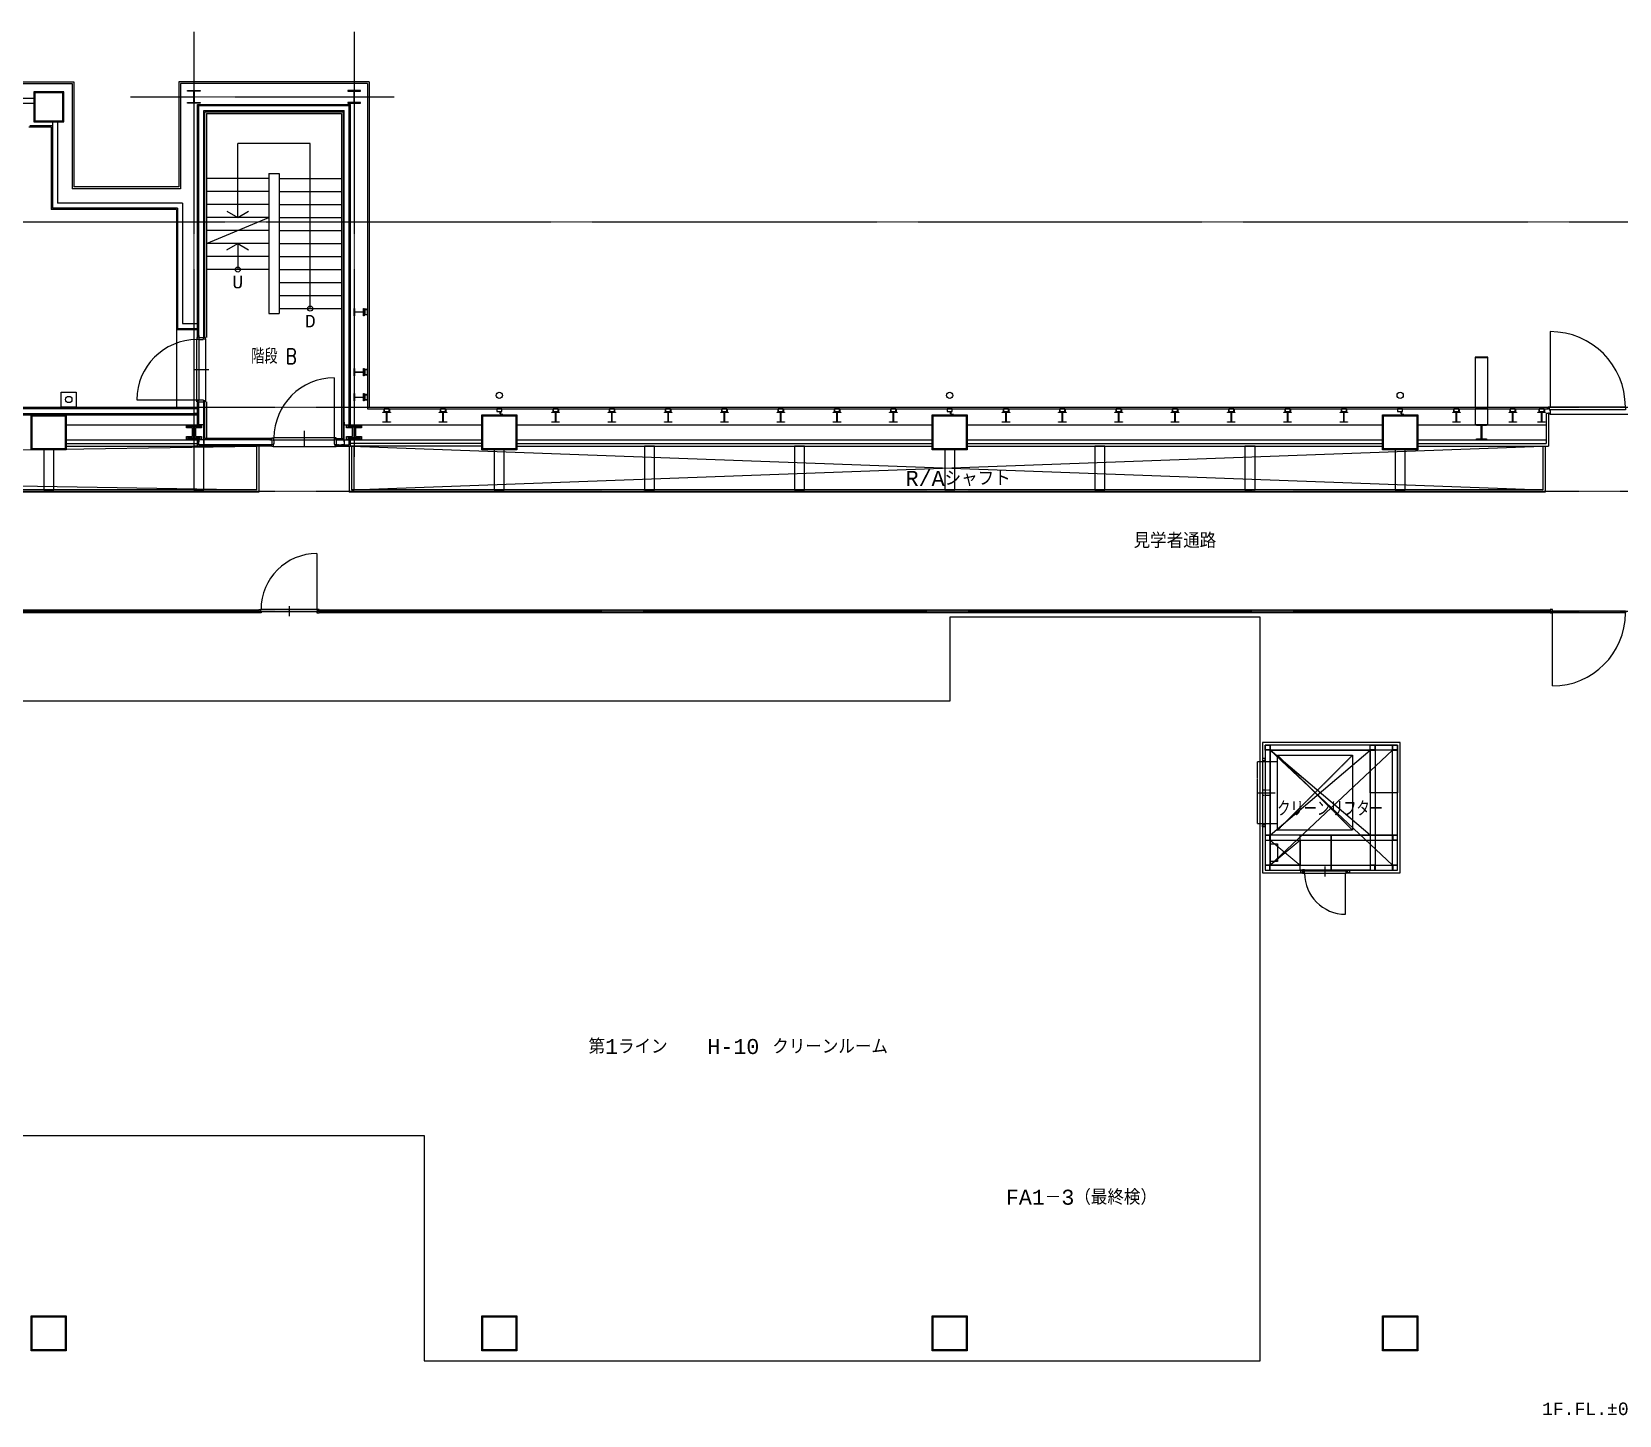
# Model space of a CAD drawing. Extents: x 225000 to 2157367, y 208400 to 840900.
# Drawn here: x 354586 to 386303, y 433566 to 461202 of the extents above; entities that cross this region are included whole.
import ezdxf
from ezdxf.enums import TextEntityAlignment as Align

# ---------------------------------------------------------------- set-up
doc = ezdxf.new("R2010")
doc.units = 0
doc.header["$LTSCALE"] = 10
for name, pattern in [('Data Center Layout_L20$0$CENTER', [2, 1.25, -0.25, 0.25, -0.25]), ('Data Center Layout_L20$0$CENTERK0', [0.65, 0.5, -0.05, 0.05, -0.05]), ('Data Center Layout_L20$0$DOTK0', [0.05, 0.025, -0.025]), ('Data Center Layout_L20$0$PHANTOMK1', [1.415, 1, -0.083, 0.083, -0.083, 0.083, -0.083])]:
    doc.linetypes.add(name, pattern=pattern)
for name, color, linetype, lineweight in [('Data Center Layout_L20$0$ARC', 252, 'Continuous', 0), ('Data Center Layout_L20$0$K-SIN', 252, 'Data Center Layout_L20$0$CENTER', 9), ('Data Center Layout_L20$0$SUGATA3', 252, 'Continuous', 0)]:
    doc.layers.add(name, color=color, linetype=linetype, lineweight=lineweight)
doc.styles.add('Data Center Layout_L20$0$ATS', font='monotxt', dxfattribs={"bigfont": 'BIGFONT'})
doc.styles.add('Data Center Layout_L20$0$ROMS', font='ROMANS.shx', dxfattribs={"bigfont": 'bigfont.shx'})

# ---------------------------------------------------------------- blocks, each defined once
blk = doc.blocks.new('Data Center Layout_L20')
at = {"layer": 'Data Center Layout_L20$0$ARC'}
for p, q in [((333970.59, 260202.31), (355425.59, 260202.31)), ((333970.59, 260167.31), (355390.59, 260167.31)), ((355390.59, 260167.31), (355390.59, 258067.31)), ((355425.59, 260202.31), (355425.59, 258102.31)), ((357525.59, 260202.31), (357525.59, 258102.31)), ((361325.59, 260202.31), (357525.59, 260202.31)), ((361290.59, 260167.31), (357560.59, 260167.31)), ((357560.59, 260167.31), (357560.59, 258067.31)), ((361290.59, 260167.31), (361290.59, 253667.31)), ((361325.59, 260202.31), (361325.59, 253702.31)), ((346225.59, 259877.31), (354625.59, 259877.31)), ((346225.59, 259777.31), (354625.59, 259777.31)), ((357895.59, 259752.31), (360955.59, 259752.31)), ((357895.59, 255092.31), (357895.59, 259752.31)), ((357920.59, 259727.31), (360930.59, 259727.31)), ((357920.59, 255092.31), (357920.59, 259727.31)), ((358020.59, 259627.31), (360830.59, 259627.31)), ((358020.59, 255092.31), (358020.59, 259627.31)), ((358045.59, 259602.31), (360805.59, 259602.31)), ((358045.59, 255092.31), (358045.59, 259602.31)), ((360805.59, 259602.31), (360805.59, 253077.31)), ((360830.59, 253052.31), (360830.59, 259627.31)), ((360930.59, 253352.31), (360930.59, 259727.31)), ((360955.59, 253352.31), (360955.59, 259752.31)), ((354525.59, 259302.31), (354975.59, 259302.31)), ((354550.59, 259327.31), (355000.59, 259327.31)), ((354975.59, 259302.31), (354975.59, 257652.31)), ((355000.59, 259402.31), (355000.59, 257677.31)), ((355100.59, 259402.31), (355100.59, 257777.31)), ((357560.59, 258067.31), (355390.59, 258067.31)), ((357525.59, 258102.31), (355425.59, 258102.31)), ((357475.59, 257652.31), (354975.59, 257652.31)), ((357500.59, 257677.31), (355000.59, 257677.31)), ((357600.59, 257777.31), (355100.59, 257777.31)), ((357475.59, 257652.31), (357475.59, 255252.31)), ((357500.59, 257677.31), (357500.59, 255277.31)), ((357600.59, 257777.31), (357600.59, 255377.31)), ((357600.59, 255377.31), (357895.59, 255377.31)), ((357475.59, 255252.31), (357895.59, 255252.31)), ((357475.59, 255252.31), (357475.59, 253702.31)), ((357500.59, 255277.31), (357895.59, 255277.31)), ((358055.59, 255067.31), (358055.59, 253837.31)), ((384925.59, 255212.31), (384925.59, 253712.31)), ((357895.59, 253352.31), (357895.59, 253812.31)), ((357920.59, 253352.31), (357920.59, 253812.31)), ((358020.59, 253052.31), (358020.59, 253812.31)), ((358045.59, 253077.31), (358045.59, 253812.31)), ((306955.59, 253702.31), (357895.59, 253702.31)), ((306955.59, 253677.31), (357895.59, 253677.31)), ((306955.59, 253577.31), (357895.59, 253577.31)), ((306955.59, 253552.31), (357895.59, 253552.31)), ((361290.59, 253667.31), (384860.59, 253667.31)), ((361325.59, 253702.31), (384860.59, 253702.31)), ((384840.59, 253582.31), (384840.59, 252977.31)), ((384840.59, 253582.31), (384890.59, 253582.31)), ((384860.59, 253702.31), (384860.59, 253667.31)), ((384890.59, 253582.31), (384890.59, 252927.31)), ((384925.59, 253562.31), (387925.59, 253562.31)), ((355275.59, 253352.31), (357895.59, 253352.31)), ((360955.59, 253352.31), (363575.59, 253352.31)), ((364275.59, 253352.31), (372575.59, 253352.31)), ((373275.59, 253352.31), (381575.59, 253352.31)), ((382275.59, 253352.31), (384840.59, 253352.31)), ((305775.59, 252927.31), (359075.59, 252052.31)), ((305775.59, 252052.31), (359075.59, 252927.31)), ((355275.59, 253052.31), (357895.59, 253052.31)), ((355275.59, 252977.31), (357895.59, 252977.31)), ((355275.59, 252927.31), (357895.59, 252927.31)), ((357895.59, 252927.31), (357895.59, 253052.31)), ((359375.59, 252927.31), (357895.59, 252927.31)), ((357920.59, 252952.31), (357920.59, 253052.31)), ((359385.59, 252952.31), (357920.59, 252952.31)), ((359385.59, 253052.31), (358020.59, 253052.31)), ((359385.59, 253077.31), (358045.59, 253077.31)), ((359075.59, 252927.31), (359075.59, 252052.31)), ((359125.59, 252927.31), (359125.59, 252002.31)), ((359410.59, 252917.31), (360640.59, 252917.31)), ((360665.59, 253077.31), (360805.59, 253077.31)), ((360665.59, 253052.31), (360830.59, 253052.31)), ((360665.59, 252952.31), (360930.59, 252952.31)), ((360675.59, 252927.31), (360955.59, 252927.31)), ((360925.59, 252927.31), (360925.59, 252002.31)), ((360930.59, 252952.31), (360930.59, 253052.31)), ((360955.59, 252927.31), (360955.59, 253052.31)), ((360955.59, 253052.31), (363575.59, 253052.31)), ((363575.59, 252977.31), (360955.59, 252977.31)), ((363575.59, 252927.31), (360955.59, 252927.31)), ((360975.59, 252927.31), (384775.59, 252052.31)), ((360975.59, 252052.31), (384775.59, 252927.31)), ((360975.59, 252927.31), (360975.59, 252052.31)), ((364275.59, 253052.31), (372575.59, 253052.31)), ((364275.59, 252977.31), (372575.59, 252977.31)), ((364275.59, 252927.31), (372575.59, 252927.31)), ((373275.59, 253052.31), (381575.59, 253052.31)), ((373275.59, 252977.31), (381575.59, 252977.31)), ((373275.59, 252927.31), (381575.59, 252927.31)), ((382275.59, 253052.31), (384840.59, 253052.31)), ((382275.59, 252977.31), (384840.59, 252977.31)), ((382275.59, 252927.31), (384890.59, 252927.31)), ((384775.59, 252927.31), (384775.59, 252052.31)), ((384825.59, 252927.31), (384825.59, 252002.31)), ((359125.59, 252002.31), (305725.59, 252002.31)), ((359075.59, 252052.31), (305775.59, 252052.31)), ((384825.59, 252002.31), (360925.59, 252002.31)), ((384775.59, 252052.31), (360975.59, 252052.31)), ((360284.59, 250780.31), (360284.59, 249662.31)), ((353125.59, 249652.31), (359125.59, 249652.31)), ((359725.59, 249727.31), (359725.59, 249527.31)), ((360325.59, 249652.31), (384925.59, 249652.31)), ((353125.59, 249602.31), (359125.59, 249602.31)), ((360325.59, 249602.31), (384925.59, 249602.31)), ((384966.59, 248133.31), (384966.59, 249592.31)), ((381325.59, 245152.31), (379325.59, 246852.31)), ((379325.59, 245152.31), (381325.59, 246852.31)), ((379325.59, 246852.31), (381775.59, 244552.31)), ((379325.59, 244552.31), (381775.59, 246852.31)), ((381425.59, 246852.31), (381425.59, 244552.31)), ((379175.59, 246647.31), (379175.59, 245357.31)), ((379175.59, 246647.31), (379225.59, 246647.31)), ((379225.59, 246647.31), (379225.59, 245357.31)), ((379075.59, 246002.31), (379425.59, 246002.31)), ((379325.59, 245052.31), (381775.59, 245052.31)), ((380425.59, 244327.31), (380425.59, 244527.31)), ((380834.59, 243574.31), (380834.59, 244392.31))]:
    blk.add_line(p, q, dxfattribs=at)
at = {"layer": 'Data Center Layout_L20$0$ARC', "linetype": 'Continuous'}
for p, q in [((357820.59, 254452.31), (358120.59, 254452.31)), ((360625.59, 254287.31), (360625.59, 253087.31)), ((356685.59, 253852.31), (357885.59, 253852.31)), ((360025.59, 253231.31), (360025.59, 252927.31))]:
    blk.add_line(p, q, dxfattribs=at)
at = {"layer": 'Data Center Layout_L20$0$ARC', "linetype": 'Data Center Layout_L20$0$PHANTOMK1', "ltscale": 0.5}
for p, q in [((380975.59, 245252.31), (379475.59, 246752.31)), ((379475.59, 245252.31), (380975.59, 246752.31))]:
    blk.add_line(p, q, dxfattribs=at)
at = {"layer": 'Data Center Layout_L20$0$ARC', "linetype": 'Data Center Layout_L20$0$CENTERK0'}
for p, q in [((379325.59, 244552.31), (379925.59, 245052.31)), ((379325.59, 245052.31), (379925.59, 244552.31))]:
    blk.add_line(p, q, dxfattribs=at)
at = {"layer": 'Data Center Layout_L20$0$ARC'}
for points in [[(355225.59, 259402.31), (355225.59, 260002.31), (354625.59, 260002.31), (354625.59, 259402.31)], [(355205.59, 259422.31), (355205.59, 259982.31), (354645.59, 259982.31), (354645.59, 259422.31)], [(357700.59, 260027.31), (357950.59, 260027.31), (357950.59, 260013.31), (357830.09, 260013.31), (357830.09, 259791.31), (357950.59, 259791.31), (357950.59, 259777.31), (357700.59, 259777.31), (357700.59, 259791.31), (357821.09, 259791.31), (357821.09, 260013.31), (357700.59, 260013.31)], [(360900.59, 259777.31), (361150.59, 259777.31), (361150.59, 259791.31), (361030.09, 259791.31), (361030.09, 260013.31), (361150.59, 260013.31), (361150.59, 260027.31), (360900.59, 260027.31), (360900.59, 260013.31), (361021.09, 260013.31), (361021.09, 259791.31), (360900.59, 259791.31)], [(361225.59, 255677.31), (361225.59, 255527.31), (361216.59, 255527.31), (361216.59, 255599.31), (361034.59, 255599.31), (361034.59, 255527.31), (361025.59, 255527.31), (361025.59, 255677.31), (361034.59, 255677.31), (361034.59, 255605.31), (361216.59, 255605.31), (361216.59, 255677.31)], [(361275.59, 255658.31), (361225.59, 255658.31), (361225.59, 255608.31), (361231.59, 255608.31), (361231.59, 255652.31), (361275.59, 255652.31)], [(361240.59, 255652.31), (361240.59, 255552.31), (361290.59, 255552.31), (361290.59, 255652.31)], [(361275.59, 255546.31), (361225.59, 255546.31), (361225.59, 255596.31), (361231.59, 255596.31), (361231.59, 255552.31), (361275.59, 255552.31)], [(357885.59, 253842.31), (357885.59, 255062.31), (357925.59, 255062.31), (357925.59, 253842.31)], [(361225.59, 254477.31), (361225.59, 254327.31), (361216.59, 254327.31), (361216.59, 254399.31), (361034.59, 254399.31), (361034.59, 254327.31), (361025.59, 254327.31), (361025.59, 254477.31), (361034.59, 254477.31), (361034.59, 254405.31), (361216.59, 254405.31), (361216.59, 254477.31)], [(361275.59, 254458.31), (361225.59, 254458.31), (361225.59, 254408.31), (361231.59, 254408.31), (361231.59, 254452.31), (361275.59, 254452.31)], [(361275.59, 254346.31), (361225.59, 254346.31), (361225.59, 254396.31), (361231.59, 254396.31), (361231.59, 254352.31), (361275.59, 254352.31)], [(361240.59, 254452.31), (361240.59, 254352.31), (361290.59, 254352.31), (361290.59, 254452.31)], [(355475.59, 254002.31), (355475.59, 253702.31), (355175.59, 253702.31), (355175.59, 254002.31)], [(361225.59, 253977.31), (361225.59, 253827.31), (361216.59, 253827.31), (361216.59, 253899.31), (361034.59, 253899.31), (361034.59, 253827.31), (361025.59, 253827.31), (361025.59, 253977.31), (361034.59, 253977.31), (361034.59, 253905.31), (361216.59, 253905.31), (361216.59, 253977.31)], [(361275.59, 253958.31), (361225.59, 253958.31), (361225.59, 253908.31), (361231.59, 253908.31), (361231.59, 253952.31), (361275.59, 253952.31)], [(361275.59, 253846.31), (361225.59, 253846.31), (361225.59, 253896.31), (361231.59, 253896.31), (361231.59, 253852.31), (361275.59, 253852.31)], [(361240.59, 253952.31), (361240.59, 253852.31), (361290.59, 253852.31), (361290.59, 253952.31)], [(354575.59, 252852.31), (354575.59, 253552.31), (355275.59, 253552.31), (355275.59, 252852.31)], [(354595.59, 252872.31), (354595.59, 253532.31), (355255.59, 253532.31), (355255.59, 252872.31)], [(361600.59, 253602.31), (361750.59, 253602.31), (361750.59, 253593.31), (361678.59, 253593.31), (361678.59, 253411.31), (361750.59, 253411.31), (361750.59, 253402.31), (361600.59, 253402.31), (361600.59, 253411.31), (361672.59, 253411.31), (361672.59, 253593.31), (361600.59, 253593.31)], [(361619.59, 253652.31), (361619.59, 253602.31), (361669.59, 253602.31), (361669.59, 253608.31), (361625.59, 253608.31), (361625.59, 253652.31)], [(361625.59, 253617.31), (361725.59, 253617.31), (361725.59, 253667.31), (361625.59, 253667.31)], [(361731.59, 253652.31), (361731.59, 253602.31), (361681.59, 253602.31), (361681.59, 253608.31), (361725.59, 253608.31), (361725.59, 253652.31)], [(362725.59, 253602.31), (362875.59, 253602.31), (362875.59, 253593.31), (362803.59, 253593.31), (362803.59, 253411.31), (362875.59, 253411.31), (362875.59, 253402.31), (362725.59, 253402.31), (362725.59, 253411.31), (362797.59, 253411.31), (362797.59, 253593.31), (362725.59, 253593.31)], [(362744.59, 253652.31), (362744.59, 253602.31), (362794.59, 253602.31), (362794.59, 253608.31), (362750.59, 253608.31), (362750.59, 253652.31)], [(362750.59, 253617.31), (362850.59, 253617.31), (362850.59, 253667.31), (362750.59, 253667.31)], [(362856.59, 253652.31), (362856.59, 253602.31), (362806.59, 253602.31), (362806.59, 253608.31), (362850.59, 253608.31), (362850.59, 253652.31)], [(363575.59, 252852.31), (363575.59, 253552.31), (364275.59, 253552.31), (364275.59, 252852.31)], [(363595.59, 252872.31), (363595.59, 253532.31), (364255.59, 253532.31), (364255.59, 252872.31)], [(363875.59, 253617.31), (363975.59, 253617.31), (363975.59, 253667.31), (363875.59, 253667.31)], [(363900.59, 253617.31), (363950.59, 253617.31), (363950.59, 253567.31), (363944.59, 253567.31), (363944.59, 253611.31), (363900.59, 253611.31)], [(363915.59, 253702.31), (363935.59, 253702.31), (363935.59, 253667.31), (363915.59, 253667.31)], [(363950.59, 253602.31), (363950.59, 253552.31), (364000.59, 253552.31), (364000.59, 253558.31), (363956.59, 253558.31), (363956.59, 253602.31)], [(364975.59, 253602.31), (365125.59, 253602.31), (365125.59, 253593.31), (365053.59, 253593.31), (365053.59, 253411.31), (365125.59, 253411.31), (365125.59, 253402.31), (364975.59, 253402.31), (364975.59, 253411.31), (365047.59, 253411.31), (365047.59, 253593.31), (364975.59, 253593.31)], [(364994.59, 253652.31), (364994.59, 253602.31), (365044.59, 253602.31), (365044.59, 253608.31), (365000.59, 253608.31), (365000.59, 253652.31)], [(365000.59, 253617.31), (365100.59, 253617.31), (365100.59, 253667.31), (365000.59, 253667.31)], [(365106.59, 253652.31), (365106.59, 253602.31), (365056.59, 253602.31), (365056.59, 253608.31), (365100.59, 253608.31), (365100.59, 253652.31)], [(366100.59, 253602.31), (366250.59, 253602.31), (366250.59, 253593.31), (366178.59, 253593.31), (366178.59, 253411.31), (366250.59, 253411.31), (366250.59, 253402.31), (366100.59, 253402.31), (366100.59, 253411.31), (366172.59, 253411.31), (366172.59, 253593.31), (366100.59, 253593.31)], [(366119.59, 253652.31), (366119.59, 253602.31), (366169.59, 253602.31), (366169.59, 253608.31), (366125.59, 253608.31), (366125.59, 253652.31)], [(366125.59, 253617.31), (366225.59, 253617.31), (366225.59, 253667.31), (366125.59, 253667.31)], [(366231.59, 253652.31), (366231.59, 253602.31), (366181.59, 253602.31), (366181.59, 253608.31), (366225.59, 253608.31), (366225.59, 253652.31)], [(367225.59, 253602.31), (367375.59, 253602.31), (367375.59, 253593.31), (367303.59, 253593.31), (367303.59, 253411.31), (367375.59, 253411.31), (367375.59, 253402.31), (367225.59, 253402.31), (367225.59, 253411.31), (367297.59, 253411.31), (367297.59, 253593.31), (367225.59, 253593.31)], [(367244.59, 253652.31), (367244.59, 253602.31), (367294.59, 253602.31), (367294.59, 253608.31), (367250.59, 253608.31), (367250.59, 253652.31)], [(367250.59, 253617.31), (367350.59, 253617.31), (367350.59, 253667.31), (367250.59, 253667.31)], [(367356.59, 253652.31), (367356.59, 253602.31), (367306.59, 253602.31), (367306.59, 253608.31), (367350.59, 253608.31), (367350.59, 253652.31)], [(368350.59, 253602.31), (368500.59, 253602.31), (368500.59, 253593.31), (368428.59, 253593.31), (368428.59, 253411.31), (368500.59, 253411.31), (368500.59, 253402.31), (368350.59, 253402.31), (368350.59, 253411.31), (368422.59, 253411.31), (368422.59, 253593.31), (368350.59, 253593.31)], [(368369.59, 253652.31), (368369.59, 253602.31), (368419.59, 253602.31), (368419.59, 253608.31), (368375.59, 253608.31), (368375.59, 253652.31)], [(368375.59, 253617.31), (368475.59, 253617.31), (368475.59, 253667.31), (368375.59, 253667.31)], [(368481.59, 253652.31), (368481.59, 253602.31), (368431.59, 253602.31), (368431.59, 253608.31), (368475.59, 253608.31), (368475.59, 253652.31)], [(369475.59, 253602.31), (369625.59, 253602.31), (369625.59, 253593.31), (369553.59, 253593.31), (369553.59, 253411.31), (369625.59, 253411.31), (369625.59, 253402.31), (369475.59, 253402.31), (369475.59, 253411.31), (369547.59, 253411.31), (369547.59, 253593.31), (369475.59, 253593.31)], [(369494.59, 253652.31), (369494.59, 253602.31), (369544.59, 253602.31), (369544.59, 253608.31), (369500.59, 253608.31), (369500.59, 253652.31)], [(369500.59, 253617.31), (369600.59, 253617.31), (369600.59, 253667.31), (369500.59, 253667.31)], [(369606.59, 253652.31), (369606.59, 253602.31), (369556.59, 253602.31), (369556.59, 253608.31), (369600.59, 253608.31), (369600.59, 253652.31)], [(370600.59, 253602.31), (370750.59, 253602.31), (370750.59, 253593.31), (370678.59, 253593.31), (370678.59, 253411.31), (370750.59, 253411.31), (370750.59, 253402.31), (370600.59, 253402.31), (370600.59, 253411.31), (370672.59, 253411.31), (370672.59, 253593.31), (370600.59, 253593.31)], [(370619.59, 253652.31), (370619.59, 253602.31), (370669.59, 253602.31), (370669.59, 253608.31), (370625.59, 253608.31), (370625.59, 253652.31)], [(370625.59, 253617.31), (370725.59, 253617.31), (370725.59, 253667.31), (370625.59, 253667.31)], [(370731.59, 253652.31), (370731.59, 253602.31), (370681.59, 253602.31), (370681.59, 253608.31), (370725.59, 253608.31), (370725.59, 253652.31)], [(371725.59, 253602.31), (371875.59, 253602.31), (371875.59, 253593.31), (371803.59, 253593.31), (371803.59, 253411.31), (371875.59, 253411.31), (371875.59, 253402.31), (371725.59, 253402.31), (371725.59, 253411.31), (371797.59, 253411.31), (371797.59, 253593.31), (371725.59, 253593.31)], [(371744.59, 253652.31), (371744.59, 253602.31), (371794.59, 253602.31), (371794.59, 253608.31), (371750.59, 253608.31), (371750.59, 253652.31)], [(371750.59, 253617.31), (371850.59, 253617.31), (371850.59, 253667.31), (371750.59, 253667.31)], [(371856.59, 253652.31), (371856.59, 253602.31), (371806.59, 253602.31), (371806.59, 253608.31), (371850.59, 253608.31), (371850.59, 253652.31)], [(372575.59, 252852.31), (372575.59, 253552.31), (373275.59, 253552.31), (373275.59, 252852.31)], [(372595.59, 252872.31), (372595.59, 253532.31), (373255.59, 253532.31), (373255.59, 252872.31)], [(372875.59, 253617.31), (372975.59, 253617.31), (372975.59, 253667.31), (372875.59, 253667.31)], [(372900.59, 253617.31), (372950.59, 253617.31), (372950.59, 253567.31), (372944.59, 253567.31), (372944.59, 253611.31), (372900.59, 253611.31)], [(372915.59, 253702.31), (372935.59, 253702.31), (372935.59, 253667.31), (372915.59, 253667.31)], [(372950.59, 253602.31), (372950.59, 253552.31), (373000.59, 253552.31), (373000.59, 253558.31), (372956.59, 253558.31), (372956.59, 253602.31)], [(373975.59, 253602.31), (374125.59, 253602.31), (374125.59, 253593.31), (374053.59, 253593.31), (374053.59, 253411.31), (374125.59, 253411.31), (374125.59, 253402.31), (373975.59, 253402.31), (373975.59, 253411.31), (374047.59, 253411.31), (374047.59, 253593.31), (373975.59, 253593.31)], [(373994.59, 253652.31), (373994.59, 253602.31), (374044.59, 253602.31), (374044.59, 253608.31), (374000.59, 253608.31), (374000.59, 253652.31)], [(374000.59, 253617.31), (374100.59, 253617.31), (374100.59, 253667.31), (374000.59, 253667.31)], [(374106.59, 253652.31), (374106.59, 253602.31), (374056.59, 253602.31), (374056.59, 253608.31), (374100.59, 253608.31), (374100.59, 253652.31)], [(375100.59, 253602.31), (375250.59, 253602.31), (375250.59, 253593.31), (375178.59, 253593.31), (375178.59, 253411.31), (375250.59, 253411.31), (375250.59, 253402.31), (375100.59, 253402.31), (375100.59, 253411.31), (375172.59, 253411.31), (375172.59, 253593.31), (375100.59, 253593.31)], [(375119.59, 253652.31), (375119.59, 253602.31), (375169.59, 253602.31), (375169.59, 253608.31), (375125.59, 253608.31), (375125.59, 253652.31)], [(375125.59, 253617.31), (375225.59, 253617.31), (375225.59, 253667.31), (375125.59, 253667.31)], [(375231.59, 253652.31), (375231.59, 253602.31), (375181.59, 253602.31), (375181.59, 253608.31), (375225.59, 253608.31), (375225.59, 253652.31)], [(376225.59, 253602.31), (376375.59, 253602.31), (376375.59, 253593.31), (376303.59, 253593.31), (376303.59, 253411.31), (376375.59, 253411.31), (376375.59, 253402.31), (376225.59, 253402.31), (376225.59, 253411.31), (376297.59, 253411.31), (376297.59, 253593.31), (376225.59, 253593.31)], [(376244.59, 253652.31), (376244.59, 253602.31), (376294.59, 253602.31), (376294.59, 253608.31), (376250.59, 253608.31), (376250.59, 253652.31)], [(376250.59, 253617.31), (376350.59, 253617.31), (376350.59, 253667.31), (376250.59, 253667.31)], [(376356.59, 253652.31), (376356.59, 253602.31), (376306.59, 253602.31), (376306.59, 253608.31), (376350.59, 253608.31), (376350.59, 253652.31)], [(377350.59, 253602.31), (377500.59, 253602.31), (377500.59, 253593.31), (377428.59, 253593.31), (377428.59, 253411.31), (377500.59, 253411.31), (377500.59, 253402.31), (377350.59, 253402.31), (377350.59, 253411.31), (377422.59, 253411.31), (377422.59, 253593.31), (377350.59, 253593.31)], [(377369.59, 253652.31), (377369.59, 253602.31), (377419.59, 253602.31), (377419.59, 253608.31), (377375.59, 253608.31), (377375.59, 253652.31)], [(377375.59, 253617.31), (377475.59, 253617.31), (377475.59, 253667.31), (377375.59, 253667.31)], [(377481.59, 253652.31), (377481.59, 253602.31), (377431.59, 253602.31), (377431.59, 253608.31), (377475.59, 253608.31), (377475.59, 253652.31)], [(378475.59, 253602.31), (378625.59, 253602.31), (378625.59, 253593.31), (378553.59, 253593.31), (378553.59, 253411.31), (378625.59, 253411.31), (378625.59, 253402.31), (378475.59, 253402.31), (378475.59, 253411.31), (378547.59, 253411.31), (378547.59, 253593.31), (378475.59, 253593.31)], [(378494.59, 253652.31), (378494.59, 253602.31), (378544.59, 253602.31), (378544.59, 253608.31), (378500.59, 253608.31), (378500.59, 253652.31)], [(378500.59, 253617.31), (378600.59, 253617.31), (378600.59, 253667.31), (378500.59, 253667.31)], [(378606.59, 253652.31), (378606.59, 253602.31), (378556.59, 253602.31), (378556.59, 253608.31), (378600.59, 253608.31), (378600.59, 253652.31)], [(379600.59, 253602.31), (379750.59, 253602.31), (379750.59, 253593.31), (379678.59, 253593.31), (379678.59, 253411.31), (379750.59, 253411.31), (379750.59, 253402.31), (379600.59, 253402.31), (379600.59, 253411.31), (379672.59, 253411.31), (379672.59, 253593.31), (379600.59, 253593.31)], [(379619.59, 253652.31), (379619.59, 253602.31), (379669.59, 253602.31), (379669.59, 253608.31), (379625.59, 253608.31), (379625.59, 253652.31)], [(379625.59, 253617.31), (379725.59, 253617.31), (379725.59, 253667.31), (379625.59, 253667.31)], [(379731.59, 253652.31), (379731.59, 253602.31), (379681.59, 253602.31), (379681.59, 253608.31), (379725.59, 253608.31), (379725.59, 253652.31)], [(380725.59, 253602.31), (380875.59, 253602.31), (380875.59, 253593.31), (380803.59, 253593.31), (380803.59, 253411.31), (380875.59, 253411.31), (380875.59, 253402.31), (380725.59, 253402.31), (380725.59, 253411.31), (380797.59, 253411.31), (380797.59, 253593.31), (380725.59, 253593.31)], [(380744.59, 253652.31), (380744.59, 253602.31), (380794.59, 253602.31), (380794.59, 253608.31), (380750.59, 253608.31), (380750.59, 253652.31)], [(380750.59, 253617.31), (380850.59, 253617.31), (380850.59, 253667.31), (380750.59, 253667.31)], [(380856.59, 253652.31), (380856.59, 253602.31), (380806.59, 253602.31), (380806.59, 253608.31), (380850.59, 253608.31), (380850.59, 253652.31)], [(381575.59, 252852.31), (381575.59, 253552.31), (382275.59, 253552.31), (382275.59, 252852.31)], [(381595.59, 252872.31), (381595.59, 253532.31), (382255.59, 253532.31), (382255.59, 252872.31)], [(381875.59, 253617.31), (381975.59, 253617.31), (381975.59, 253667.31), (381875.59, 253667.31)], [(381900.59, 253617.31), (381950.59, 253617.31), (381950.59, 253567.31), (381944.59, 253567.31), (381944.59, 253611.31), (381900.59, 253611.31)], [(381915.59, 253702.31), (381935.59, 253702.31), (381935.59, 253667.31), (381915.59, 253667.31)], [(381950.59, 253602.31), (381950.59, 253552.31), (382000.59, 253552.31), (382000.59, 253558.31), (381956.59, 253558.31), (381956.59, 253602.31)], [(382975.59, 253602.31), (383125.59, 253602.31), (383125.59, 253593.31), (383053.59, 253593.31), (383053.59, 253411.31), (383125.59, 253411.31), (383125.59, 253402.31), (382975.59, 253402.31), (382975.59, 253411.31), (383047.59, 253411.31), (383047.59, 253593.31), (382975.59, 253593.31)], [(382994.59, 253652.31), (382994.59, 253602.31), (383044.59, 253602.31), (383044.59, 253608.31), (383000.59, 253608.31), (383000.59, 253652.31)], [(383000.59, 253617.31), (383100.59, 253617.31), (383100.59, 253667.31), (383000.59, 253667.31)], [(383106.59, 253652.31), (383106.59, 253602.31), (383056.59, 253602.31), (383056.59, 253608.31), (383100.59, 253608.31), (383100.59, 253652.31)], [(384100.59, 253602.31), (384250.59, 253602.31), (384250.59, 253593.31), (384178.59, 253593.31), (384178.59, 253411.31), (384250.59, 253411.31), (384250.59, 253402.31), (384100.59, 253402.31), (384100.59, 253411.31), (384172.59, 253411.31), (384172.59, 253593.31), (384100.59, 253593.31)], [(384119.59, 253652.31), (384119.59, 253602.31), (384169.59, 253602.31), (384169.59, 253608.31), (384125.59, 253608.31), (384125.59, 253652.31)], [(384125.59, 253617.31), (384225.59, 253617.31), (384225.59, 253667.31), (384125.59, 253667.31)], [(384231.59, 253652.31), (384231.59, 253602.31), (384181.59, 253602.31), (384181.59, 253608.31), (384225.59, 253608.31), (384225.59, 253652.31)], [(384675.59, 253602.31), (384825.59, 253602.31), (384825.59, 253593.31), (384753.59, 253593.31), (384753.59, 253411.31), (384825.59, 253411.31), (384825.59, 253402.31), (384675.59, 253402.31), (384675.59, 253411.31), (384747.59, 253411.31), (384747.59, 253593.31), (384675.59, 253593.31)], [(384694.59, 253652.31), (384694.59, 253602.31), (384744.59, 253602.31), (384744.59, 253608.31), (384700.59, 253608.31), (384700.59, 253652.31)], [(384700.59, 253617.31), (384800.59, 253617.31), (384800.59, 253667.31), (384700.59, 253667.31)], [(384806.59, 253652.31), (384806.59, 253602.31), (384756.59, 253602.31), (384756.59, 253608.31), (384800.59, 253608.31), (384800.59, 253652.31)], [(384910.59, 253712.31), (386425.59, 253712.31), (386425.59, 253652.31), (384910.59, 253652.31)], [(357675.59, 253352.31), (357975.59, 253352.31), (357975.59, 253288.31), (357855.09, 253288.31), (357855.09, 253116.31), (357975.59, 253116.31), (357975.59, 253052.31), (357675.59, 253052.31), (357675.59, 253116.31), (357796.09, 253116.31), (357796.09, 253288.31), (357675.59, 253288.31)], [(357700.59, 253327.31), (357950.59, 253327.31), (357950.59, 253313.31), (357830.09, 253313.31), (357830.09, 253091.31), (357950.59, 253091.31), (357950.59, 253077.31), (357700.59, 253077.31), (357700.59, 253091.31), (357821.09, 253091.31), (357821.09, 253313.31), (357700.59, 253313.31)], [(360875.59, 253352.31), (361175.59, 253352.31), (361175.59, 253288.31), (361055.09, 253288.31), (361055.09, 253116.31), (361175.59, 253116.31), (361175.59, 253052.31), (360875.59, 253052.31), (360875.59, 253116.31), (360996.09, 253116.31), (360996.09, 253288.31), (360875.59, 253288.31)], [(360900.59, 253077.31), (361150.59, 253077.31), (361150.59, 253091.31), (361030.09, 253091.31), (361030.09, 253313.31), (361150.59, 253313.31), (361150.59, 253327.31), (360900.59, 253327.31), (360900.59, 253313.31), (361021.09, 253313.31), (361021.09, 253091.31), (360900.59, 253091.31)], [(383450.59, 253349.31), (383650.59, 253349.31), (383650.59, 253337.31), (383554.59, 253337.31), (383554.59, 253067.31), (383650.59, 253067.31), (383650.59, 253055.31), (383450.59, 253055.31), (383450.59, 253067.31), (383546.59, 253067.31), (383546.59, 253337.31), (383450.59, 253337.31)], [(354825.59, 252052.31), (355025.59, 252052.31), (355025.59, 252852.31), (354825.59, 252852.31)], [(357825.59, 252052.31), (358025.59, 252052.31), (358025.59, 252927.31), (357825.59, 252927.31)], [(360635.59, 253087.31), (359415.59, 253087.31), (359415.59, 253047.31), (360635.59, 253047.31)], [(363825.59, 252052.31), (364025.59, 252052.31), (364025.59, 252852.31), (363825.59, 252852.31)], [(366825.59, 252052.31), (367025.59, 252052.31), (367025.59, 252927.31), (366825.59, 252927.31)], [(369825.59, 252052.31), (370025.59, 252052.31), (370025.59, 252927.31), (369825.59, 252927.31)], [(372825.59, 252052.31), (373025.59, 252052.31), (373025.59, 252852.31), (372825.59, 252852.31)], [(375825.59, 252052.31), (376025.59, 252052.31), (376025.59, 252927.31), (375825.59, 252927.31)], [(378825.59, 252052.31), (379025.59, 252052.31), (379025.59, 252927.31), (378825.59, 252927.31)], [(381825.59, 252052.31), (382025.59, 252052.31), (382025.59, 252852.31), (381825.59, 252852.31)], [(359166.59, 249617.31), (359166.59, 249592.31), (359125.59, 249592.31), (359125.59, 249662.31), (359150.59, 249662.31), (359150.59, 249617.31)], [(360295.59, 249662.31), (359155.59, 249662.31), (359155.59, 249622.31), (360295.59, 249622.31)], [(360284.59, 249617.31), (360284.59, 249592.31), (360325.59, 249592.31), (360325.59, 249662.31), (360300.59, 249662.31), (360300.59, 249617.31)], [(384966.59, 249637.31), (384966.59, 249662.31), (384925.59, 249662.31), (384925.59, 249592.31), (384950.59, 249592.31), (384950.59, 249637.31)], [(386425.59, 249592.31), (384955.59, 249592.31), (384955.59, 249632.31), (386425.59, 249632.31)], [(372925.59, 247827.31), (353425.59, 247827.31), (353425.59, 239152.31), (362425.59, 239152.31), (362425.59, 234652.31), (379125.59, 234652.31), (379125.59, 249507.31), (372925.59, 249507.31)], [(379225.59, 246852.31), (379225.59, 246952.31), (379325.59, 246952.31), (379325.59, 246852.31)], [(379228.79, 246855.51), (379228.79, 246949.11), (379322.39, 246949.11), (379322.39, 246855.51)], [(381325.59, 246852.31), (381325.59, 246952.31), (381425.59, 246952.31), (381425.59, 246852.31)], [(381328.79, 246855.51), (381328.79, 246949.11), (381422.39, 246949.11), (381422.39, 246855.51)], [(381775.59, 246852.31), (381775.59, 246952.31), (381875.59, 246952.31), (381875.59, 246852.31)], [(381778.79, 246855.51), (381778.79, 246949.11), (381872.39, 246949.11), (381872.39, 246855.51)], [(379175.59, 246647.31), (379225.59, 246647.31), (379225.59, 246687.31), (379175.59, 246687.31)], [(379175.59, 245357.31), (379225.59, 245357.31), (379225.59, 245317.31), (379175.59, 245317.31)], [(379225.59, 245152.31), (379225.59, 245052.31), (379325.59, 245052.31), (379325.59, 245152.31)], [(379228.79, 245149.11), (379228.79, 245055.51), (379322.39, 245055.51), (379322.39, 245149.11)], [(381775.59, 245152.31), (381775.59, 245052.31), (381875.59, 245052.31), (381875.59, 245152.31)], [(381778.79, 245149.11), (381778.79, 245055.51), (381872.39, 245055.51), (381872.39, 245149.11)], [(379225.59, 244552.31), (379225.59, 244452.31), (379325.59, 244452.31), (379325.59, 244552.31)], [(379228.79, 244549.11), (379228.79, 244455.51), (379322.39, 244455.51), (379322.39, 244549.11)], [(381325.59, 244552.31), (381325.59, 244452.31), (381425.59, 244452.31), (381425.59, 244552.31)], [(381328.79, 244549.11), (381328.79, 244455.51), (381422.39, 244455.51), (381422.39, 244549.11)], [(381775.59, 244552.31), (381775.59, 244452.31), (381875.59, 244452.31), (381875.59, 244552.31)], [(381778.79, 244549.11), (381778.79, 244455.51), (381872.39, 244455.51), (381872.39, 244549.11)], [(379975.59, 244452.31), (379935.59, 244452.31), (379935.59, 244402.31), (379975.59, 244402.31)], [(380016.59, 244437.31), (380016.59, 244462.31), (379975.59, 244462.31), (379975.59, 244392.31), (380000.59, 244392.31), (380000.59, 244437.31)], [(380005.59, 244392.31), (380845.59, 244392.31), (380845.59, 244432.31), (380005.59, 244432.31)], [(380834.59, 244437.31), (380834.59, 244462.31), (380875.59, 244462.31), (380875.59, 244392.31), (380850.59, 244392.31), (380850.59, 244437.31)], [(380875.59, 244452.31), (380915.59, 244452.31), (380915.59, 244402.31), (380875.59, 244402.31)], [(354575.59, 234852.31), (354575.59, 235552.31), (355275.59, 235552.31), (355275.59, 234852.31)], [(354595.59, 234872.31), (354595.59, 235532.31), (355255.59, 235532.31), (355255.59, 234872.31)], [(363575.59, 234852.31), (363575.59, 235552.31), (364275.59, 235552.31), (364275.59, 234852.31)], [(363595.59, 234872.31), (363595.59, 235532.31), (364255.59, 235532.31), (364255.59, 234872.31)], [(372575.59, 234852.31), (372575.59, 235552.31), (373275.59, 235552.31), (373275.59, 234852.31)], [(372595.59, 234872.31), (372595.59, 235532.31), (373255.59, 235532.31), (373255.59, 234872.31)], [(381575.59, 234852.31), (381575.59, 235552.31), (382275.59, 235552.31), (382275.59, 234852.31)], [(381595.59, 234872.31), (381595.59, 235532.31), (382255.59, 235532.31), (382255.59, 234872.31)]]:
    blk.add_lwpolyline(points, close=True, dxfattribs=at)
for points in [[(357910.59, 255092.31), (357885.59, 255092.31), (357885.59, 255067.31), (357930.59, 255067.31), (357930.59, 255052.31), (358010.59, 255052.31), (358010.59, 255067.31), (358055.59, 255067.31), (358055.59, 255092.31), (358030.59, 255092.31)], [(357930.59, 255132.31), (357920.59, 255132.31), (357920.59, 255092.31), (358020.59, 255092.31), (358020.59, 255132.31), (358010.59, 255132.31)], [(357910.59, 253812.31), (357885.59, 253812.31), (357885.59, 253837.31), (357930.59, 253837.31), (357930.59, 253852.31), (358010.59, 253852.31), (358010.59, 253837.31), (358055.59, 253837.31), (358055.59, 253812.31), (358030.59, 253812.31)], [(357930.59, 253772.31), (357920.59, 253772.31), (357920.59, 253812.31), (358020.59, 253812.31), (358020.59, 253772.31), (358010.59, 253772.31)], [(357855.59, 253667.31), (357855.59, 253677.31), (357895.59, 253677.31), (357895.59, 253577.31), (357855.59, 253577.31), (357855.59, 253587.31)], [(363888.09, 253704.31), (363918.09, 253704.31), (363918.09, 253688.31), (363933.09, 253688.31), (363933.09, 253704.31), (363963.09, 253704.31)], [(372888.09, 253704.31), (372918.09, 253704.31), (372918.09, 253688.31), (372933.09, 253688.31), (372933.09, 253704.31), (372963.09, 253704.31)], [(381888.09, 253704.31), (381918.09, 253704.31), (381918.09, 253688.31), (381933.09, 253688.31), (381933.09, 253704.31), (381963.09, 253704.31)], [(384880.59, 253687.31), (384860.59, 253667.31), (384880.59, 253667.31), (384880.59, 253687.31), (384860.59, 253687.31), (384860.59, 253667.31)], [(384880.59, 253687.31), (384880.59, 253712.31), (384905.59, 253712.31), (384905.59, 253647.31), (384925.59, 253647.31), (384925.59, 253562.31), (384900.59, 253562.31), (384900.59, 253587.31)], [(358010.59, 253392.31), (358020.59, 253392.31), (358020.59, 253352.31), (357920.59, 253352.31), (357920.59, 253392.31), (357930.59, 253392.31)], [(360840.59, 253392.31), (360830.59, 253392.31), (360830.59, 253352.31), (360930.59, 253352.31), (360930.59, 253392.31), (360920.59, 253392.31)], [(358010.59, 253012.31), (358020.59, 253012.31), (358020.59, 253052.31), (357920.59, 253052.31), (357920.59, 253012.31), (357930.59, 253012.31)], [(358010.59, 252992.31), (358020.59, 252992.31), (358020.59, 252952.31), (357920.59, 252952.31), (357920.59, 252992.31), (357930.59, 252992.31)], [(358060.59, 253042.31), (358060.59, 253052.31), (358020.59, 253052.31), (358020.59, 252952.31), (358060.59, 252952.31), (358060.59, 252962.31)], [(359345.59, 253042.31), (359345.59, 253052.31), (359385.59, 253052.31), (359385.59, 252952.31), (359345.59, 252952.31), (359345.59, 252962.31)], [(359385.59, 253062.31), (359385.59, 253087.31), (359410.59, 253087.31), (359410.59, 253042.31), (359425.59, 253042.31), (359425.59, 252962.31), (359410.59, 252962.31), (359410.59, 252917.31), (359385.59, 252917.31), (359385.59, 252942.31)], [(360665.59, 253062.31), (360665.59, 253087.31), (360640.59, 253087.31), (360640.59, 253042.31), (360625.59, 253042.31), (360625.59, 252962.31), (360640.59, 252962.31), (360640.59, 252917.31), (360665.59, 252917.31), (360665.59, 252942.31)], [(360705.59, 253042.31), (360705.59, 253052.31), (360665.59, 253052.31), (360665.59, 252952.31), (360705.59, 252952.31), (360705.59, 252962.31)], [(360790.59, 253042.31), (360790.59, 253052.31), (360830.59, 253052.31), (360830.59, 252952.31), (360790.59, 252952.31), (360790.59, 252962.31)], [(360840.59, 253012.31), (360830.59, 253012.31), (360830.59, 253052.31), (360930.59, 253052.31), (360930.59, 253012.31), (360920.59, 253012.31)], [(360840.59, 252992.31), (360830.59, 252992.31), (360830.59, 252952.31), (360930.59, 252952.31), (360930.59, 252992.31), (360920.59, 252992.31)], [(360975.59, 252052.31), (361025.59, 252052.31), (361025.59, 252927.31), (360975.59, 252927.31)], [(380875.59, 244402.31), (381925.59, 244402.31), (381925.59, 247002.31), (379175.59, 247002.31), (379175.59, 246647.31)], [(380875.59, 244452.31), (381875.59, 244452.31), (381875.59, 246952.31), (379225.59, 246952.31), (379225.59, 246647.31)], [(379925.59, 244552.31), (381775.59, 244552.31), (381775.59, 246852.31), (381325.59, 246852.31)], [(379175.59, 245357.31), (379175.59, 244402.31), (379975.59, 244402.31)], [(379225.59, 245357.31), (379225.59, 244452.31), (379975.59, 244452.31)]]:
    blk.add_lwpolyline(points, dxfattribs=at)
for points in [[(358045.59, 255092.31), (358033.09, 255092.31), (358033.09, 255102.31), (358045.59, 255102.31, 0.78004585)], [(384880.59, 253702.31), (384880.59, 253687.31), (384860.59, 253687.31), (384860.59, 253702.31, 0.29445667)], [(384900.59, 253572.31), (384900.59, 253584.81), (384890.59, 253584.81), (384890.59, 253572.31, -0.78004585)], [(359385.59, 252927.31), (359385.59, 252939.81), (359375.59, 252939.81), (359375.59, 252927.31, -0.78004585)], [(360665.59, 252927.31), (360665.59, 252939.81), (360675.59, 252939.81), (360675.59, 252927.31, 0.78004585)]]:
    blk.add_lwpolyline(points, format="xyb", close=True, dxfattribs=at)
at = {"layer": 'Data Center Layout_L20$0$ARC', "linetype": 'Data Center Layout_L20$0$PHANTOMK1', "ltscale": 0.5}
for points in [[(379475.59, 245377.31), (379075.59, 245377.31), (379075.59, 246627.31), (379475.59, 246627.31)], [(379475.59, 246752.31), (380975.59, 246752.31), (380975.59, 245252.31), (379475.59, 245252.31), (379475.59, 246752.31)]]:
    blk.add_lwpolyline(points, dxfattribs=at)
at = {"layer": 'Data Center Layout_L20$0$ARC', "linetype": 'Data Center Layout_L20$0$DOTK0'}
blk.add_lwpolyline([(379175.59, 245952.31), (379325.59, 245952.31), (379325.59, 246052.31), (379175.59, 246052.31)], close=True, dxfattribs=at)
at = {"layer": 'Data Center Layout_L20$0$ARC'}
for centre in [(355325.59, 253855.99), (363925.59, 253938.56), (372925.59, 253938.56), (381925.59, 253938.56)]:
    blk.add_circle(centre, 62.5, dxfattribs=at)
at = {"layer": 'Data Center Layout_L20$0$ARC', "linetype": 'Continuous'}
for centre in [(357885.59, 253852.31), (360625.59, 253087.31)]:
    blk.add_arc(centre, 1200, 90, 180, dxfattribs=at)
at = {"layer": 'Data Center Layout_L20$0$ARC'}
for centre, radius, start, end in [((384925.59, 253712.31), 1500, 0, 90), ((360284.59, 249662.31), 1118, 90, 180), ((384966.59, 249592.31), 1459, 270, 0), ((380834.59, 244392.31), 818, 180, 270)]:
    blk.add_arc(centre, radius, start, end, dxfattribs=at)
at = {"layer": 'Data Center Layout_L20$0$K-SIN'}
for p, q in [((357825.59, 261202.31), (357825.59, 252702.31)), ((357825.59, 261202.31), (357825.59, 252702.31)), ((361025.59, 261202.31), (361025.59, 252702.31)), ((361025.59, 261202.31), (361025.59, 252702.31)), ((356560.59, 259902.31), (361825.59, 259902.31)), ((264786.62, 257402.31), (546925.59, 257402.31)), ((265925.59, 253702.31), (546925.59, 253702.31)), ((290425.59, 252027.31), (446275.59, 252027.31)), ((290425.59, 249627.31), (446275.59, 249627.31))]:
    blk.add_line(p, q, dxfattribs=at)
at = {"layer": 'Data Center Layout_L20$0$SUGATA3'}
for p, q in [((358075.59, 259572.31), (360775.59, 259572.31)), ((358075.59, 259572.31), (358075.59, 255092.31)), ((360775.59, 259572.31), (360775.59, 253077.31)), ((358700.59, 257492.31), (358700.59, 258972.31)), ((360150.59, 258972.31), (358700.59, 258972.31)), ((360150.59, 255672.31), (360150.59, 258972.31)), ((359325.59, 258272.31), (358075.59, 258272.31)), ((359325.59, 258372.31), (359525.59, 258372.31)), ((359325.59, 258372.31), (359325.59, 255572.31)), ((359525.59, 258372.31), (359525.59, 255572.31)), ((359525.59, 258272.31), (360775.59, 258272.31)), ((359325.59, 258012.31), (358075.59, 258012.31)), ((359525.59, 258012.31), (360775.59, 258012.31)), ((359325.59, 257752.31), (358075.59, 257752.31)), ((359525.59, 257752.31), (360775.59, 257752.31)), ((359325.59, 257492.31), (358075.59, 257492.31)), ((358075.59, 256972.31), (359325.59, 257492.31)), ((359325.59, 257232.31), (358075.59, 257232.31)), ((359525.59, 257492.31), (360775.59, 257492.31)), ((359525.59, 257232.31), (360775.59, 257232.31)), ((359325.59, 256972.31), (358075.59, 256972.31)), ((358700.59, 256972.31), (358700.59, 256452.31)), ((359525.59, 256972.31), (360775.59, 256972.31)), ((359325.59, 256712.31), (358075.59, 256712.31)), ((359525.59, 256712.31), (360775.59, 256712.31)), ((359325.59, 256452.31), (358075.59, 256452.31)), ((359525.59, 256452.31), (360775.59, 256452.31)), ((359525.59, 256192.31), (360775.59, 256192.31)), ((359525.59, 255932.31), (360775.59, 255932.31)), ((359525.59, 255672.31), (360775.59, 255672.31)), ((359325.59, 255572.31), (359525.59, 255572.31)), ((358075.59, 253812.31), (358075.59, 253077.31)), ((379975.59, 244452.31), (380875.59, 244452.31))]:
    blk.add_line(p, q, dxfattribs=at)
for points in [[(358484.08, 257617.31), (358700.59, 257492.31), (358917.09, 257617.31)], [(358484.08, 256847.31), (358700.59, 256972.31), (358917.09, 256847.31)], [(381325.59, 246852.31), (379325.59, 246852.31), (379325.59, 244552.31), (379925.59, 244552.31)], [(379325.59, 244977.31), (379475.59, 244977.31), (379475.59, 244627.31), (379325.59, 244627.31)]]:
    blk.add_lwpolyline(points, dxfattribs=at)
for points in [[(383425.59, 254693.31), (383675.59, 254693.31), (383675.59, 254702.31), (383425.59, 254702.31)], [(383425.59, 253702.31), (383675.59, 253702.31), (383675.59, 254693.31), (383425.59, 254693.31)], [(383425.59, 253359.31), (383675.59, 253359.31), (383675.59, 253667.31), (383425.59, 253667.31)], [(379325.59, 246852.31), (381325.59, 246852.31), (381325.59, 245152.31), (379325.59, 245152.31)], [(381425.59, 246952.31), (381775.59, 246952.31), (381775.59, 246852.31), (381875.59, 246852.31), (381875.59, 246002.31), (381325.59, 246002.31), (381325.59, 246852.31), (381425.59, 246852.31)], [(381325.59, 245152.31), (381875.59, 245152.31), (381875.59, 246002.31), (381325.59, 246002.31)], [(379325.59, 244552.31), (379325.59, 245052.31), (379925.59, 245052.31), (379925.59, 244552.31)], [(379925.59, 244452.31), (379925.59, 245152.31), (380550.59, 245152.31), (380550.59, 244452.31)], [(380550.59, 244452.31), (380550.59, 245152.31), (381325.59, 245152.31), (381325.59, 244452.31)], [(381425.59, 244452.31), (381775.59, 244452.31), (381775.59, 244552.31), (381875.59, 244552.31), (381875.59, 245052.31), (381775.59, 245052.31), (381775.59, 245152.31), (381325.59, 245152.31), (381325.59, 244552.31), (381425.59, 244552.31)]]:
    blk.add_lwpolyline(points, close=True, dxfattribs=at)
for centre in [(358700.59, 256452.31), (360150.59, 255672.31)]:
    blk.add_circle(centre, 50, dxfattribs=at)
at = {"layer": 'Data Center Layout_L20$0$ARC', "style": 'Data Center Layout_L20$0$ATS'}
for s, height, p in [('U', 250, (358700.59, 256202.31)), ('D', 250, (360150.59, 255422.31)), ('R/Aシャフト', 300, (373094.24, 252280.13)), ('見学者通路', 300, (377425.59, 251037.75)), ('第1ライン', 300, (366499.6, 240931.55)), ('H-10 クリーンルーム', 300, (369887.38, 240931.55)), ('FA1－3（最終検）', 300, (375557.07, 237921.55)), ('1F.FL.±0', 250, (385625.59, 233694.57))]:
    blk.add_text(s, height=height, dxfattribs=at).set_placement(p, align=Align.MIDDLE_CENTER)
at = {"layer": 'Data Center Layout_L20$0$ARC', "width": 0.8}
for s, style, p in [('階段 B', 'Data Center Layout_L20$0$ROMS', (359423.8, 254719.83)), ('クリーンリフター', 'Data Center Layout_L20$0$ATS', (380525.59, 245682.84))]:
    blk.add_text(s, height=300, dxfattribs=dict(at, style=style)).set_placement(p, align=Align.MIDDLE_CENTER)

msp = doc.modelspace()

# ---------------------------------------------------------------- block references
msp.add_blockref('Data Center Layout_L20', (0, 200000))

doc.saveas('drawing.dxf')
